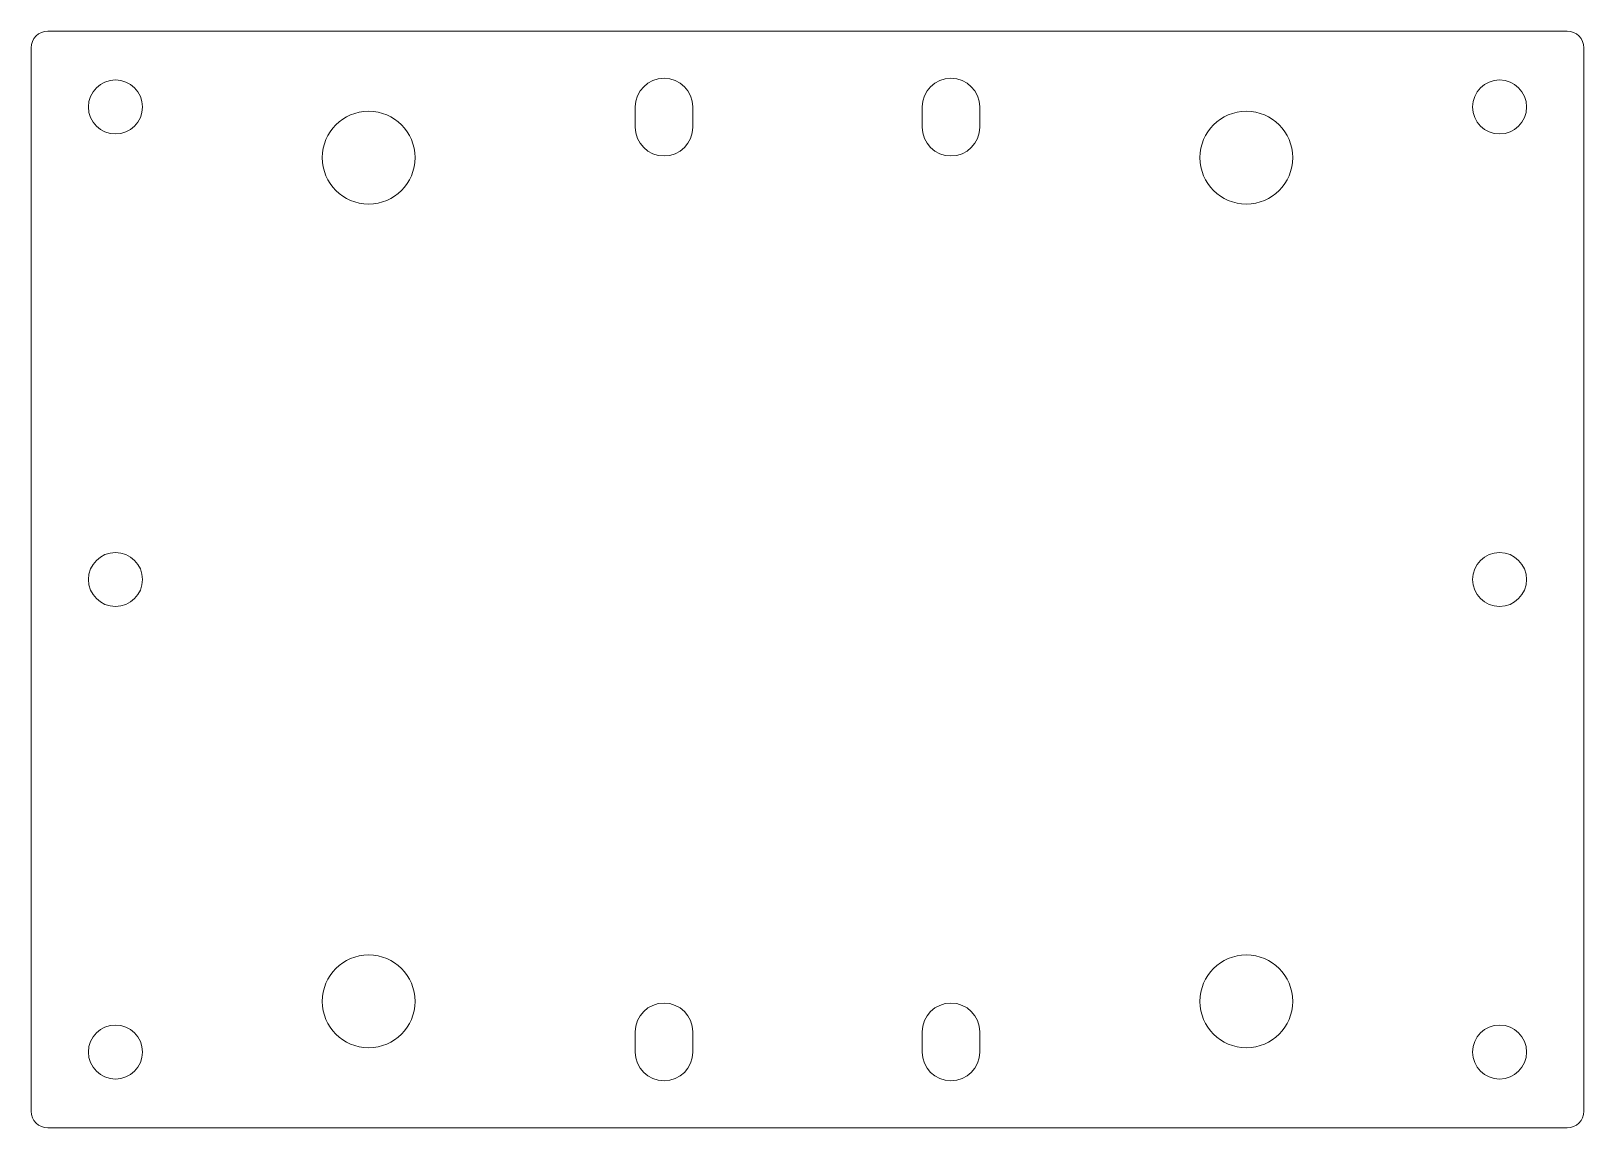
# Model space of a CAD drawing. Header units: inches. Extents: x 0.79 to 2.6, y 4.91 to 6.19.
import ezdxf

# ---------------------------------------------------------------- set-up
doc = ezdxf.new("R2010")
doc.units = ezdxf.units.IN
doc.header["$MEASUREMENT"] = 0
doc.layers.add('VISIBLE', color=7, linetype='Continuous', lineweight=0)

msp = doc.modelspace()

# ---------------------------------------------------------------- linework, layer by layer
at = {"layer": 'VISIBLE'}
for p, q in [((0.8073, 6.1866), (2.5789, 6.1866)), ((0.7876, 4.9267), (0.7876, 6.1669)), ((2.5986, 6.1669), (2.5986, 4.9267)), ((1.4923, 6.0744), (1.4923, 6.098)), ((1.5592, 6.098), (1.5592, 6.0744)), ((1.827, 6.0744), (1.827, 6.098)), ((1.8939, 6.098), (1.8939, 6.0744)), ((1.4923, 4.9956), (1.4923, 5.0192)), ((1.5592, 5.0192), (1.5592, 4.9956)), ((1.827, 4.9956), (1.827, 5.0192)), ((1.8939, 5.0192), (1.8939, 4.9956)), ((2.5789, 4.907), (0.8073, 4.907))]:
    msp.add_line(p, q, dxfattribs=at)
for centre, radius in [((0.886, 6.098), 0.0315), ((2.5002, 6.098), 0.0315), ((1.1813, 6.0389), 0.0541), ((2.2049, 6.0389), 0.0541), ((0.886, 5.5468), 0.0315), ((2.5002, 5.5468), 0.0315), ((1.1813, 5.0547), 0.0541), ((2.2049, 5.0547), 0.0541), ((0.886, 4.9956), 0.0315), ((2.5002, 4.9956), 0.0315)]:
    msp.add_circle(centre, radius, dxfattribs=at)
for centre, radius, start, end in [((0.8073, 6.1669), 0.0197, 90, 180), ((2.5789, 6.1669), 0.0197, 0, 90), ((1.5258, 6.098), 0.0335, 0, 180), ((1.8604, 6.098), 0.0335, 0, 180), ((1.5258, 6.0744), 0.0335, 180, 0), ((1.8604, 6.0744), 0.0335, 180, 0), ((1.5258, 5.0192), 0.0335, 0, 180), ((1.8604, 5.0192), 0.0335, 0, 180), ((1.5258, 4.9956), 0.0335, 180, 0), ((1.8604, 4.9956), 0.0335, 180, 0), ((0.8073, 4.9267), 0.0197, 180, 270), ((2.5789, 4.9267), 0.0197, 270, 0)]:
    msp.add_arc(centre, radius, start, end, dxfattribs=at)

doc.saveas('drawing.dxf')
